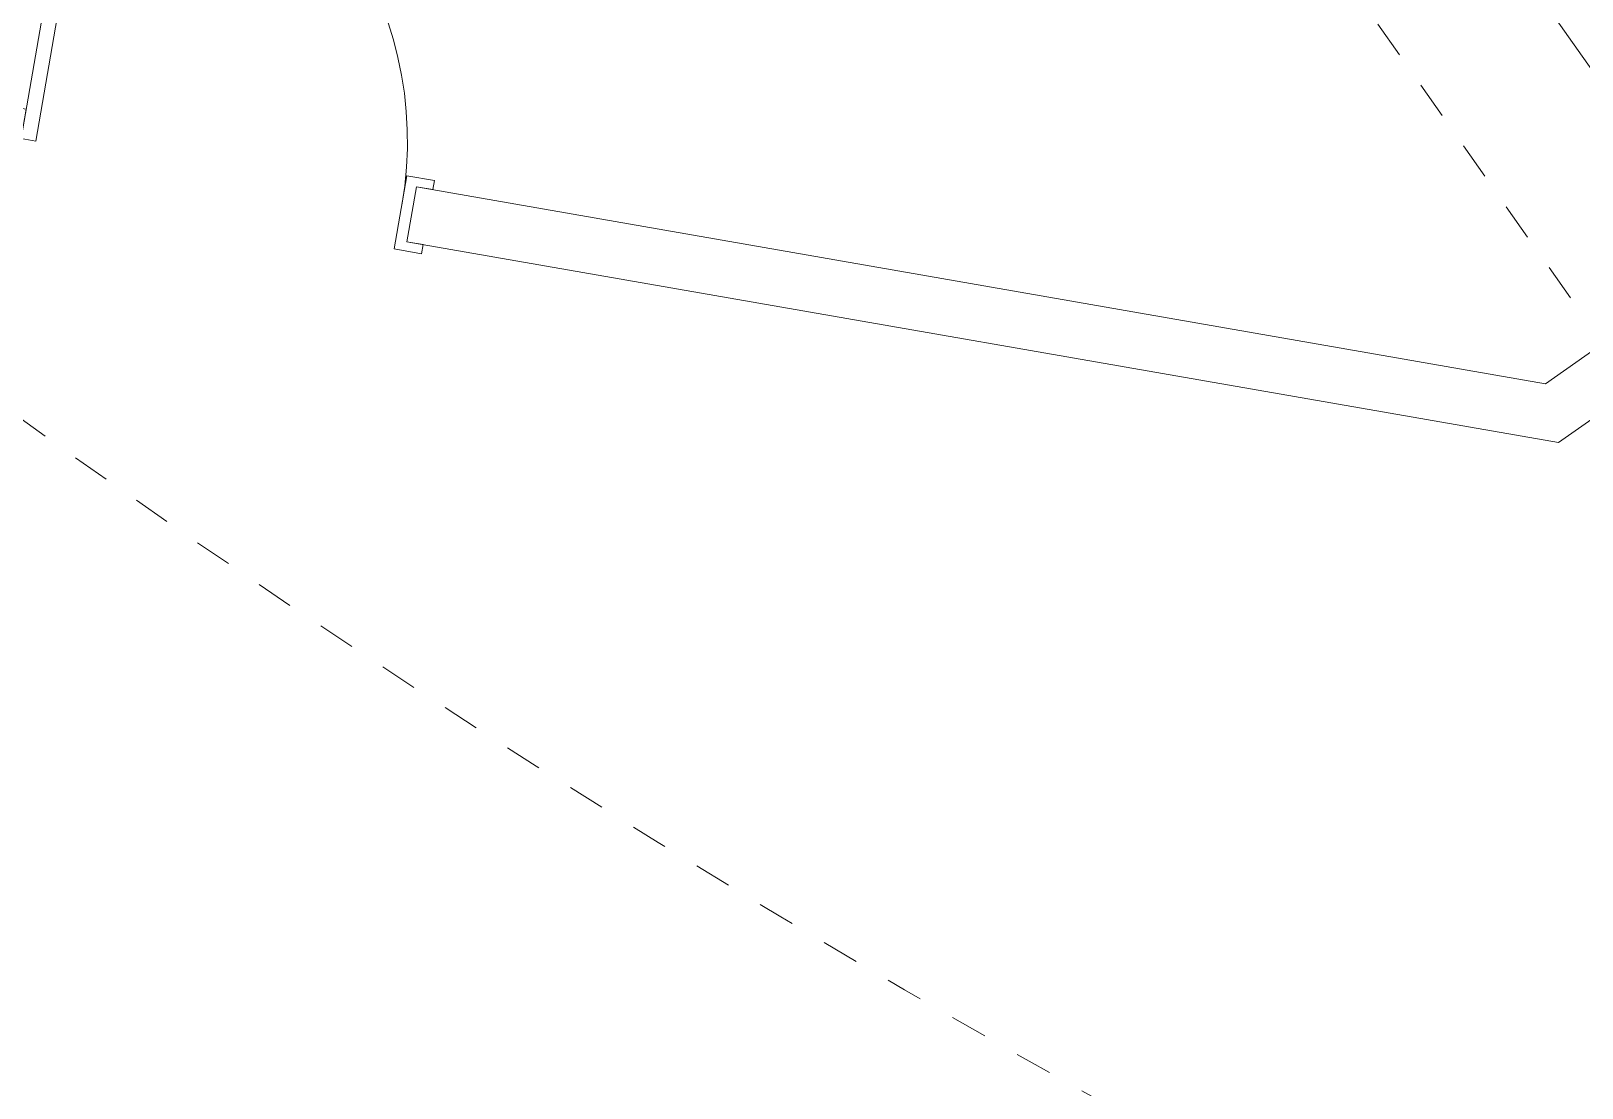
# Model space of a CAD drawing. Extents: x 274235 to 276654, y 142848 to 144425.
# Drawn here: x 276098.78 to 276102.953, y 143066.116 to 143068.96 of the extents above; entities that cross this region are included whole.
import ezdxf

# ---------------------------------------------------------------- set-up
doc = ezdxf.new("R2010")
doc.units = 0
doc.header["$LTSCALE"] = 1.5
doc.linetypes.add('ACM-G-CENTER', pattern=[50.8, 31.75, -6.35, 6.35, -6.35])
doc.linetypes.add('Hidden 1_32_', pattern=[1.389063, 0.79375, -0.595313])
doc.layers.get('0').update_dxf_attribs({"linetype": 'CONTINUOUS', "lineweight": 0})
for name, color, linetype, lineweight in [('_ACM-A-DETL', 7, 'CONTINUOUS', 5), ('_ACM-A-DOOR', 1, 'CONTINUOUS', 5), ('_ACM-A-GRID', 3, 'CONTINUOUS', 5), ('_ACM-A-WALL-FULL', 6, 'CONTINUOUS', 13)]:
    doc.layers.add(name, color=color, linetype=linetype, lineweight=lineweight)

# ---------------------------------------------------------------- blocks, each defined once
blk = doc.blocks.new('ACM_Door-Regular-Single - 1123_1000_ S-4170181-F5_Working')
at = {"layer": '_ACM-A-DOOR'}
for p, q in [((-595, 100), (-520, 100)), ((-595, 75), (-595, 100)), ((-520, 100), (-520, -100)), ((520, 100), (595, 100)), ((520, -100), (520, 100)), ((595, 100), (595, 75)), ((-550, 75), (-595, 75)), ((-550, -75), (-550, 75)), ((550, 75), (550, -75)), ((595, 75), (550, 75)), ((480, -1020), (480, -20)), ((480, -20), (520, -20)), ((520, -20), (520, -1019.4)), ((-595, -75), (-550, -75)), ((-595, -100), (-595, -75)), ((550, -75), (595, -75)), ((595, -75), (595, -100)), ((-520, -100), (-595, -100)), ((595, -100), (520, -100)), ((480, -1020), (520, -1019.4))]:
    blk.add_line(p, q, dxfattribs=at)
blk.add_arc((480, -20), 1000, 180, 270, dxfattribs=at)
blk = doc.blocks.new('5f0512')
at = {"layer": '_ACM-A-DETL', "linetype": 'Hidden 1_32_'}
for centre, radius, start, end in [((-151007.444, -89694.6153), 15000, 326.51704504, 2.16311957), ((-129126.9536, -64761.5914), 30000, 241.60773411, 253.41803782)]:
    blk.add_arc(centre, radius, start, end, dxfattribs=at)
at = {"layer": '_ACM-A-GRID', "linetype": 'ACM-G-CENTER'}
blk.add_line((-131854.415, -96983.7659), (-152219.0903, -76619.0906), dxfattribs=at)
at = {"layer": '_ACM-A-WALL-FULL', "lineweight": 18}
for p, q in [((-140583.6483, -87688.8473), (-137688.046, -90584.4495)), ((-137688.046, -90584.4495), (-138103.5961, -90999.9997)), ((-138041.4641, -91149.9997), (-137475.914, -90584.4495)), ((-138103.5961, -90999.9997), (-141186.8766, -90999.9997)), ((-141186.8766, -90999.9997), (-141186.8766, -91149.9997)), ((-141186.8766, -91149.9997), (-138041.4641, -91149.9997))]:
    blk.add_line(p, q, dxfattribs=at)
at = {"layer": '_ACM-A-DOOR', "rotation": 180}
blk.add_blockref('ACM_Door-Regular-Single - 1123_1000_ S-4170181-F5_Working', (-141736.8766, -91074.9997), dxfattribs=at)

msp = doc.modelspace()

# ---------------------------------------------------------------- block references
at = {"xscale": 0.0009999999999999994, "yscale": 0.001, "zscale": 0.001, "rotation": 350.1075696352769}
msp.add_blockref('5f0512', (276254.5381, 143133.9317), dxfattribs=at)

doc.saveas('drawing.dxf')
